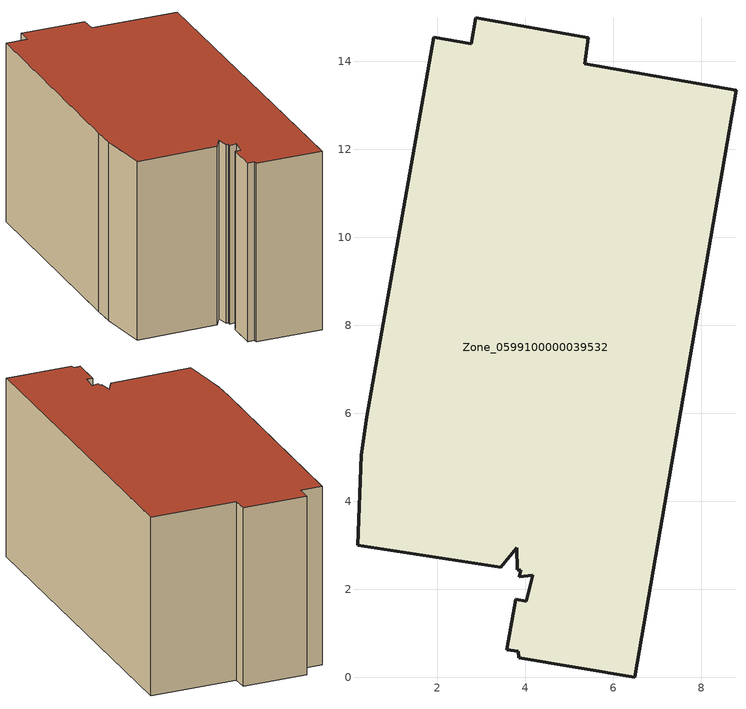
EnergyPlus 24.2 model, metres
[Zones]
Zone_0599100000039532
 floor ground (C_G): 3.87,2.29 3.89,2.44 3.82,2.45 3.81,2.94 3.45,2.5 0.19,3 0.28,5.05 0.4,5.92 1.92,14.55 2.77,14.4 2.88,14.99 5.43,14.53 5.35,13.94 8.79,13.34 6.49,0 3.85,0.44 3.85,0.59 3.58,0.63 3.78,1.77 4.03,1.73 4.17,2.32 z0
 wall outside (C_F): 5.35,13.94 5.43,14.53 2.88,14.99 2.77,14.4 1.92,14.55 0.4,5.92 0.28,5.05 0.19,3 3.45,2.5 3.81,2.94 3.82,2.45 3.89,2.44 3.87,2.29 4.17,2.32 4.03,1.73 3.78,1.77 3.58,0.63 3.85,0.59 3.85,0.44 6.49,0 8.79,13.34 5.35,13.94 z0:7.34
 roof outside (C_R): 3.89,2.44 3.87,2.29 4.17,2.32 4.03,1.73 3.78,1.77 3.58,0.63 3.85,0.59 3.85,0.44 6.49,0 8.79,13.34 5.35,13.94 5.43,14.53 2.88,14.99 2.77,14.4 1.92,14.55 0.4,5.92 0.28,5.05 0.19,3 3.45,2.5 3.81,2.94 3.82,2.45 z7.34
[BUILDING]
Pand.0599100000039532: North Axis=0; Terrain=City; Loads Convergence Tolerance Value=0.04; Temperature Convergence Tolerance Value=0.4; Solar Distribution=FullExterior; Maximum Number of Warmup Days=25; Minimum Number of Warmup Days=1
[Site:Location]
Rotterdam.The.Hague.AP_ZH_NLD Design_Conditions: Latitude=51.96; Longitude=4.45; Time Zone=1; Elevation=-4.5
[SITE:GROUNDTEMPERATURE:BUILDINGSURFACE]
18, 18, 18, 18, 18, 18, 18, 18, 18, 18, 18, 18
[MATERIAL] Thermal Absorptance=0.9; Solar Absorptance=0.7; Visible Absorptance=0.7
Name | Roughness | Thickness | Conductivity | Density | Specific Heat
G.D.1965 | MediumSmooth | 0.15 | 1 | 540 | 1210
F.D.1965 | Rough | 0.3 | 0.857143 | 1920 | 840
R.D.1965 | MediumRough | 0.2 | 0.08 | 1500 | 1000
[CONSTRUCTION]
C_G: G.D.1965
C_F: F.D.1965
C_R: R.D.1965
[ZONE]
Zone_0599100000039532: Type=1; Multiplier=1; Ceiling Height=Autocalculate; Volume=Autocalculate; Floor Area=autocalculate; Part of Total Floor Area=Yes
[ZONEINFILTRATION:DESIGNFLOWRATE]
Infil_Zone_0599100000039532: Zone or ZoneList or Space or SpaceList=Zone_0599100000039532; Schedule=AlwaysOn; Design Flow Rate Calculation Method=Flow/Area; Flow Rate per Floor Area=0.0042; Constant Term Coefficient=1; Temperature Term Coefficient=0; Velocity Term Coefficient=0; Velocity Squared Term Coefficient=0
[HVACTEMPLATE:ZONE:IDEALLOADSAIRSYSTEM]
Zone_0599100000039532: Maximum Heating Supply Air Temperature=50; Minimum Cooling Supply Air Temperature=13; Maximum Heating Supply Air Humidity Ratio=0.0156; Minimum Cooling Supply Air Humidity Ratio=0.0077; Heating Limit=NoLimit; Cooling Limit=NoLimit; Dehumidification Control Type=ConstantSensibleHeatRatio; Cooling Sensible Heat Ratio=0.7; Dehumidification Setpoint=60; Humidification Control Type=None; Humidification Setpoint=30; Outdoor Air Method=None; Outdoor Air Flow Rate per Person=0.00944; Outdoor Air Flow Rate per Zone Floor Area=0; Outdoor Air Flow Rate per Zone=0; Demand Controlled Ventilation Type=None; Outdoor Air Economizer Type=NoEconomizer; Heat Recovery Type=None; Sensible Heat Recovery Effectiveness=0.7; Latent Heat Recovery Effectiveness=0.65
[ZONECONTROL:THERMOSTAT]
ThermostatControl_Zone_0599100000039532: Zone or ZoneList=Zone_0599100000039532; Control Type Schedule=DualSetpointControlType; Control 1=Thermostat_Zone_0599100000039532; Temperature Difference Between Cutout And Setpoint=0
[THERMOSTATSETPOINT:DUALSETPOINT]
Thermostat_Zone_0599100000039532: Heating Setpoint Temperature Schedule=HeatingSetpoint_Zone_0599100000039532; Cooling Setpoint Temperature Schedule=CoolingSetpoint_Zone_0599100000039532
[SCHEDULE:COMPACT]
HeatingSetpoint_Zone_0599100000039532: Through: 12/31, For: AllDays, Until: 24:00, 21
CoolingSetpoint_Zone_0599100000039532: Through: 12/31, For: AllDays, Until: 24:00, 24
DualSetpointControlType: Through: 12/31, For: AllDays, Until: 24:00, 4
AlwaysOn: Through: 12/31, For: AllDays, Until: 24:00, 1
